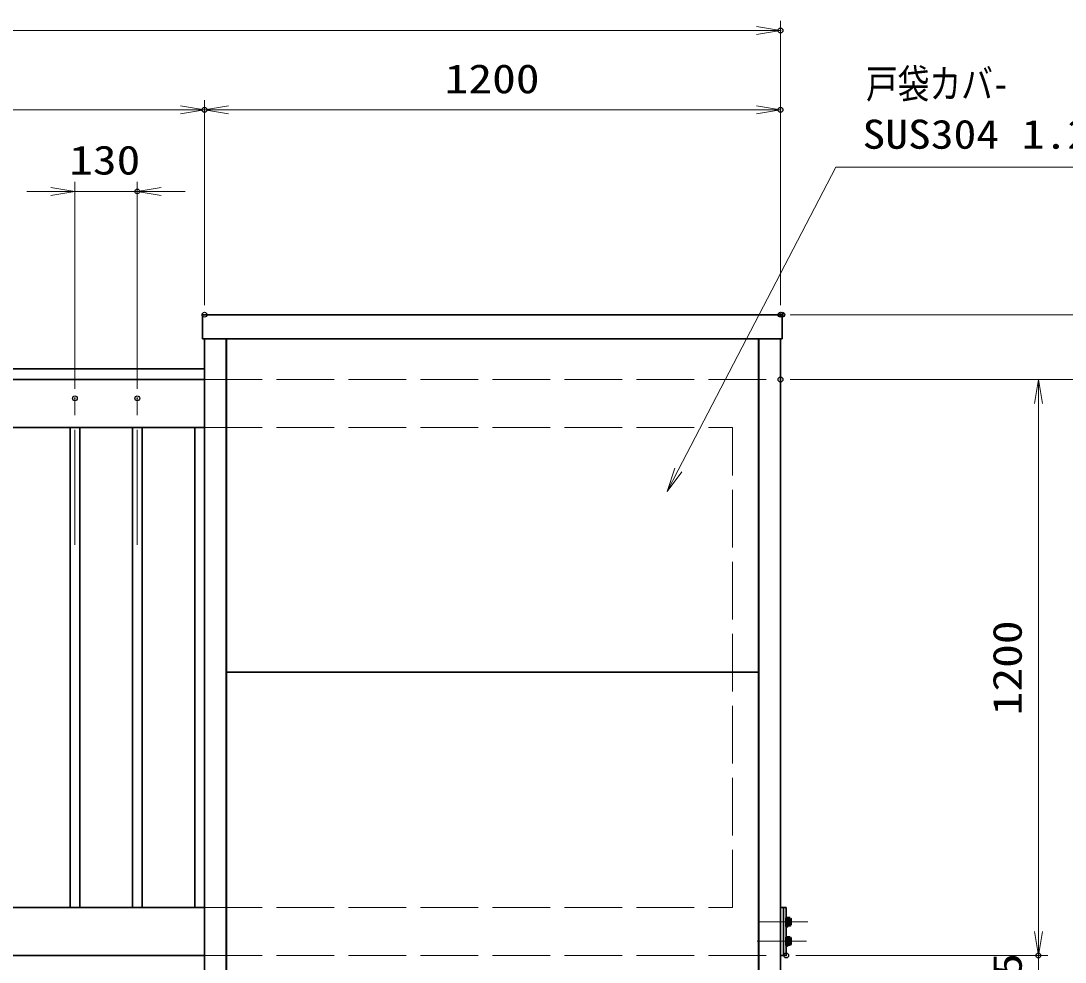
# Model space of a CAD drawing. Units: millimetres at full size, sheet at 1:20. Extents: x -5940 to 5940, y -4200 to 4200.
# Drawn here: x 1668 to 3843, y -983 to 978 of the extents above; entities that cross this region are included whole.
import ezdxf
from ezdxf.enums import TextEntityAlignment as Align

# ---------------------------------------------------------------- set-up
doc = ezdxf.new("R2010")
doc.units = ezdxf.units.MM
doc.header["$LTSCALE"] = 20
doc.header["$PDMODE"] = 32
doc.header["$PDSIZE"] = 10
for name, pattern in [('DASHED', [7.5, 6, -1.5]), ('USER1', [18, 12, -1.5, 3, -1.5]), ('USER2', [9, 6, -0.75, 1.5, -0.75])]:
    doc.linetypes.add(name, pattern=pattern)
for name, color, linetype, lineweight in [('0-1_軸線', 200, 'USER1', 15), ('0-2_寸法線', 4, 'Continuous', 18), ('0-3_0', 7, 'Continuous', 18), ('0-5_外形線', 7, 'Continuous', 35), ('0-6_隠れ線', 140, 'DASHED', 18), ('0-8_AM_12N', 2, 'Continuous', 50), ('0-9_AM_0N', 7, 'Continuous', 50), ('0-A_AM_7N', 6, 'USER2', 25), ('0-B_AM_9N', 9, 'Continuous', 18)]:
    doc.layers.add(name, color=color, linetype=linetype, lineweight=lineweight)
doc.layers.add('0-4_Defpoints', color=7, linetype='Continuous')
doc.styles.add('ＭＳ ゴシック', font='')
doc.styles.get('ＭＳ ゴシック').set_extended_font_data('MS Gothic')

# ---------------------------------------------------------------- blocks, each defined once
blk = doc.blocks.new('_Open')
at = {"layer": '0-3_0'}
blk.add_line((-20, 3.333), (0, 0), dxfattribs=at)
blk.add_lwpolyline([(-20, -3.333), (0, 0), (-20, 0)], dxfattribs=at)
blk = doc.blocks.new('S4')
at = {"layer": '0-8_AM_12N'}
for p, q in [((639331.9, 428704.5), (639381.9, 428754.5)), ((639331.9, 428754.5), (639381.9, 428704.5))]:
    blk.add_line(p, q, dxfattribs=at)
blk.add_circle((639356.9, 428729.5), 25, dxfattribs=at)
blk = doc.blocks.new('S5')
at = {"layer": '0-8_AM_12N'}
for p, q in [((639291.9, 428512), (639341.9, 428562)), ((639291.9, 428562), (639341.9, 428512))]:
    blk.add_line(p, q, dxfattribs=at)
blk.add_circle((639316.9, 428537), 25, dxfattribs=at)
blk = doc.blocks.new('S6')
at = {"layer": '0-8_AM_12N'}
for p, q in [((639291.9, 427712), (639341.9, 427762)), ((639291.9, 427762), (639341.9, 427712))]:
    blk.add_line(p, q, dxfattribs=at)
blk.add_circle((639316.9, 427737), 25, dxfattribs=at)
blk = doc.blocks.new('U7')
at = {"layer": '0-9_AM_0N'}
for p, q in [((639284.9, 428077), (639284.9, 427737)), ((639316.9, 428077), (639284.9, 428077)), ((639284.9, 427737), (639316.9, 427737)), ((639316.9, 427737), (639316.9, 428077))]:
    blk.add_line(p, q, dxfattribs=at)
at = {"layer": '0-A_AM_7N'}
blk.add_line((639320.9, 427907), (639280.9, 427907), dxfattribs=at)
blk = doc.blocks.new('S8')
at = {"layer": '0-8_AM_12N'}
for p, q in [((639331.9, 427904.5), (639381.9, 427954.5)), ((639331.9, 427954.5), (639381.9, 427904.5))]:
    blk.add_line(p, q, dxfattribs=at)
blk.add_circle((639356.9, 427929.5), 25, dxfattribs=at)
blk = doc.blocks.new('U9')
at = {"layer": '0-9_AM_0N'}
for p, q in [((639356.9, 428061), (639316.9, 428061)), ((639316.9, 427915), (639356.9, 427929.5)), ((639316.9, 427899), (639356.9, 427913.5)), ((639316.9, 427753), (639356.9, 427753)), ((639356.9, 427929.5), (639356.9, 428061)), ((639356.9, 427753), (639356.9, 427913.5))]:
    blk.add_line(p, q, dxfattribs=at)
at = {"layer": '0-A_AM_7N'}
blk.add_line((639361.9, 427907), (639311.9, 427907), dxfattribs=at)
at = {"layer": '0-B_AM_9N'}
for p, q in [((639316.9, 427915), (639316.9, 428061)), ((639316.9, 427753), (639316.9, 427899))]:
    blk.add_line(p, q, dxfattribs=at)
blk = doc.blocks.new('S20')
at = {"layer": '0-2_寸法線'}
for points in [[(8967592.1, 2976643.1), (8954754.5, 2976643.1), (8948192.9, 2964012.4), (8947731.9, 2963125)], [(8948045, 2964089.2), (8947731.9, 2963125), (8948340.8, 2963935.5)]]:
    blk.add_lwpolyline(points, dxfattribs=at)
at = {"layer": '0-2_寸法線', "color": 254, "style": 'ＭＳ ゴシック'}
for s, width, p in [('戸袋カバ-', 0.8, (8956014.5, 2979140)), ('SUS304 1.2t HL', 1.15, (8955870.5, 2977040))]:
    blk.add_text(s, height=1212, dxfattribs=dict(at, width=width)).set_placement(p, align=Align.BOTTOM_LEFT)

msp = doc.modelspace()

# ---------------------------------------------------------------- linework, layer by layer
at = {"layer": '0-1_軸線'}
for p, q in [((1780.26, -113.89), (1780.26, 191.54)), ((1780.26, -113.89), (1780.26, 191.54)), ((1910.25, -113.89), (1910.25, 191.54)), ((3205, -899.3), (3307.22, -899.3)), ((3202.02, -939.3), (3304.24, -939.3))]:
    msp.add_line(p, q, dxfattribs=at)
at = {"layer": '0-2_寸法線'}
for p, q in [((-3949.75, 957.89), (3250.25, 957.89)), ((3250.25, 385.7), (3250.25, 977.89)), ((2050.25, 385.7), (2050.25, 812.57)), ((2050.25, 385.7), (2050.25, 812.57)), ((3250.25, 385.7), (3250.25, 812.57)), ((-3949.75, 792.57), (2050.25, 792.57)), ((2050.25, 792.57), (3250.25, 792.57)), ((1780.26, 211.54), (1780.26, 642.53)), ((1910.26, 211.54), (1910.26, 642.53)), ((1730.26, 622.53), (1680.26, 622.53)), ((1780.26, 622.53), (1910.26, 622.53)), ((1960.26, 622.53), (2010.26, 622.53)), ((3270.25, 365.7), (3972.65, 365.7)), ((3274.15, 365.7), (4153.8, 365.7)), ((3270.25, 230.7), (3972.65, 230.7)), ((3270.25, 230.7), (3807.54, 230.7)), ((3270.25, 230.7), (3972.65, 230.7)), ((3787.54, 230.7), (3787.54, -969.3)), ((3787.54, -919.3), (3787.54, -869.3)), ((3282.25, -969.3), (3807.54, -969.3)), ((3282.25, -969.3), (3807.54, -969.3)), ((3787.54, -969.3), (3787.54, -1104.3))]:
    msp.add_line(p, q, dxfattribs=at)
at = {"layer": '0-4_Defpoints'}
for p in [(3250.25, 957.89), (2050.25, 792.57), (3250.25, 792.57), (1910.26, 622.53), (2050.25, 365.7), (3250.25, 365.7), (3250.25, 365.7), (3254.15, 365.7), (3250.25, 230.7), (1780.26, 191.54), (1910.26, 191.54), (3262.25, -969.3), (3787.54, -969.3)]:
    msp.add_point(p, dxfattribs=at)
at = {"layer": '0-5_外形線'}
for p, q in [((2046.35, 365.7), (3254.15, 365.7)), ((2046.35, 365.7), (2046.35, 315.7)), ((3254.15, 365.7), (3254.15, 315.7)), ((2046.35, 315.7), (3254.15, 315.7)), ((2050.25, 315.7), (2050.25, -1104.3)), ((2095.25, 315.7), (2095.25, -1104.3)), ((2096.25, 315.7), (2096.25, -1104.3)), ((3204.25, 315.7), (3204.25, -1104.3)), ((3205.25, 315.7), (3205.25, -1104.3)), ((3250.25, 315.7), (3250.25, -1104.3)), ((2050.25, 253.2), (-3949.75, 253.2)), ((-3949.75, 230.7), (2050.25, 230.7)), ((-3849.75, 130.7), (2050.25, 130.7)), ((1770.25, -869.3), (1770.25, 130.7)), ((1790.25, -869.3), (1790.25, 130.7)), ((1900.25, -869.3), (1900.25, 130.7)), ((1920.25, -869.3), (1920.25, 130.7)), ((2030.25, -869.3), (2030.25, 130.7)), ((2050.26, -869.3), (2050.26, 130.7)), ((2050.26, -869.3), (2050.26, 130.7)), ((2095.25, -379.3), (3203.25, -379.3)), ((2050.25, -869.3), (-3849.75, -869.3)), ((3250.25, -869.3), (3262.25, -869.3)), ((3256.25, -869.3), (3256.25, -969.3)), ((3262.25, -869.3), (3262.25, -969.3)), ((-3949.75, -969.3), (2050.25, -969.3)), ((3250.25, -969.3), (3262.25, -969.3))]:
    msp.add_line(p, q, dxfattribs=at)
at = {"layer": '0-6_隠れ線'}
for p, q in [((2050.25, 230.7), (3250.25, 230.7)), ((2050.25, 130.7), (3150.25, 130.7)), ((3150.25, -869.3), (3150.25, 130.7)), ((2050.25, -869.3), (3150.25, -869.3)), ((2050.25, -969.3), (3250.25, -969.3))]:
    msp.add_line(p, q, dxfattribs=at)
at = {"layer": '0-9_AM_0N'}
for p, q in [((3266.45, -893.49), (3266.45, -891.79)), ((3270.57, -891.79), (3266.45, -891.79)), ((3270.57, -891.79), (3271.15, -892.8)), ((3266.45, -893.49), (3265.85, -893.49)), ((3265.85, -898.17), (3265.85, -898.97)), ((3266.45, -905.12), (3265.85, -905.12)), ((3266.45, -905.12), (3266.45, -893.49)), ((3270.57, -895.55), (3266.45, -895.55)), ((3270.57, -903.06), (3266.45, -903.06)), ((3266.45, -906.81), (3266.45, -905.12)), ((3270.57, -906.81), (3266.45, -906.81)), ((3270.57, -906.81), (3271.15, -905.8)), ((3271.15, -892.8), (3271.15, -905.8)), ((3266.45, -933.49), (3265.85, -933.49)), ((3270.57, -931.79), (3266.45, -931.79)), ((3266.45, -933.49), (3266.45, -931.79)), ((3266.45, -945.12), (3266.45, -933.49)), ((3270.57, -931.79), (3271.15, -932.8)), ((3271.15, -932.8), (3271.15, -945.8)), ((3265.85, -938.17), (3265.85, -938.97)), ((3270.57, -935.55), (3266.45, -935.55)), ((3270.57, -943.06), (3266.45, -943.06)), ((3270.57, -946.81), (3266.45, -946.81)), ((3270.57, -946.81), (3271.15, -945.8))]:
    msp.add_line(p, q, dxfattribs=at)
msp.add_lwpolyline([(3266.45, -946.81), (3266.45, -945.12), (3265.85, -945.12)], dxfattribs=at)
for centre, radius, start, end in [((3267.84, -893.67), 3.32, 325.55313, 25.55313), ((3258.75, -899.3), 12.41, 342.38753, 17.61247), ((3267.84, -904.93), 3.32, 334.44687, 34.44687), ((3267.84, -933.67), 3.32, 325.55313, 25.55313), ((3258.75, -939.3), 12.41, 342.38753, 17.61247), ((3267.84, -944.93), 3.32, 334.44687, 34.44687)]:
    msp.add_arc(centre, radius, start, end, dxfattribs=at)
at = {"layer": '0-B_AM_9N'}
for p, q in [((3262.25, -895.97), (3264.98, -895.3)), ((3262.25, -895.3), (3264.98, -895.3)), ((3262.25, -902.63), (3264.98, -903.3)), ((3262.25, -903.3), (3264.98, -903.3)), ((3265.85, -895.3), (3264.98, -895.3)), ((3265.85, -903.3), (3264.98, -903.3)), ((3265.85, -893.49), (3265.85, -895.3)), ((3265.85, -895.3), (3265.85, -898.17)), ((3265.85, -898.97), (3265.85, -903.3)), ((3265.85, -903.3), (3265.85, -905.12)), ((3262.25, -935.3), (3264.98, -935.3)), ((3262.25, -935.97), (3264.98, -935.3)), ((3265.85, -935.3), (3264.98, -935.3)), ((3265.85, -933.49), (3265.85, -935.3)), ((3265.85, -935.3), (3265.85, -938.17)), ((3262.25, -942.63), (3264.98, -943.3)), ((3262.25, -943.3), (3264.98, -943.3)), ((3265.85, -943.3), (3264.98, -943.3)), ((3265.85, -938.97), (3265.85, -943.3)), ((3265.85, -943.3), (3265.85, -945.12))]:
    msp.add_line(p, q, dxfattribs=at)

# ---------------------------------------------------------------- block references
at = {"layer": '0-2_寸法線'}
for name, p, xscale, yscale in [('_Open', (3250.25, 957.89), 2.5, 2.5), ('S20', (-444372.3, -148158.7), 0.05, 0.05), ('_Open', (2050.25, 792.57), 2.5, 2.5), ('_Open', (3250.25, 792.57), 2.5, 2.5), ('_Open', (1780.26, 622.53), 2.5, 2.5)]:
    msp.add_blockref(name, p, dxfattribs=dict(at, xscale=xscale, yscale=yscale))
at = {"layer": '0-2_寸法線', "xscale": 2.5, "yscale": 2.5}
for p, rotation in [((2050.25, 792.57), 180), ((1910.26, 622.53), 180), ((3787.54, 230.7), 90), ((3787.54, -969.3), 270), ((3787.54, -969.3), 270)]:
    msp.add_blockref('_Open', p, dxfattribs=dict(at, rotation=rotation))
at = {"layer": '0-8_AM_12N', "xscale": 0.05, "yscale": 0.05}
for name in ['S5', 'S4', 'S6', 'S8']:
    msp.add_blockref(name, (-28701.99, -22334.65), dxfattribs=at)
at = {"layer": '0-9_AM_0N', "xscale": 0.05, "yscale": 0.05}
for name, p in [('U7', (-28701.99, -22294.65)), ('U9', (-28701.99, -22294.65)), ('U7', (-28701.99, -22334.65)), ('U9', (-28701.99, -22334.65))]:
    msp.add_blockref(name, p, dxfattribs=at)

# ---------------------------------------------------------------- texts
at = {"layer": '0-2_寸法線', "color": 254, "style": 'ＭＳ ゴシック', "width": 1.2}
for s, p in [('1200', (2550.65, 808.91)), ('130', (1768.34, 639.54))]:
    msp.add_text(s, height=60.56, dxfattribs=at).set_placement(p, align=Align.BOTTOM_LEFT)
for s, p in [('1200', (3771.19, -468.9)), ('135', (3771.19, -1112.4))]:
    msp.add_text(s, height=60.56, rotation=90, dxfattribs=at).set_placement(p, align=Align.BOTTOM_LEFT)

doc.saveas('drawing.dxf')
